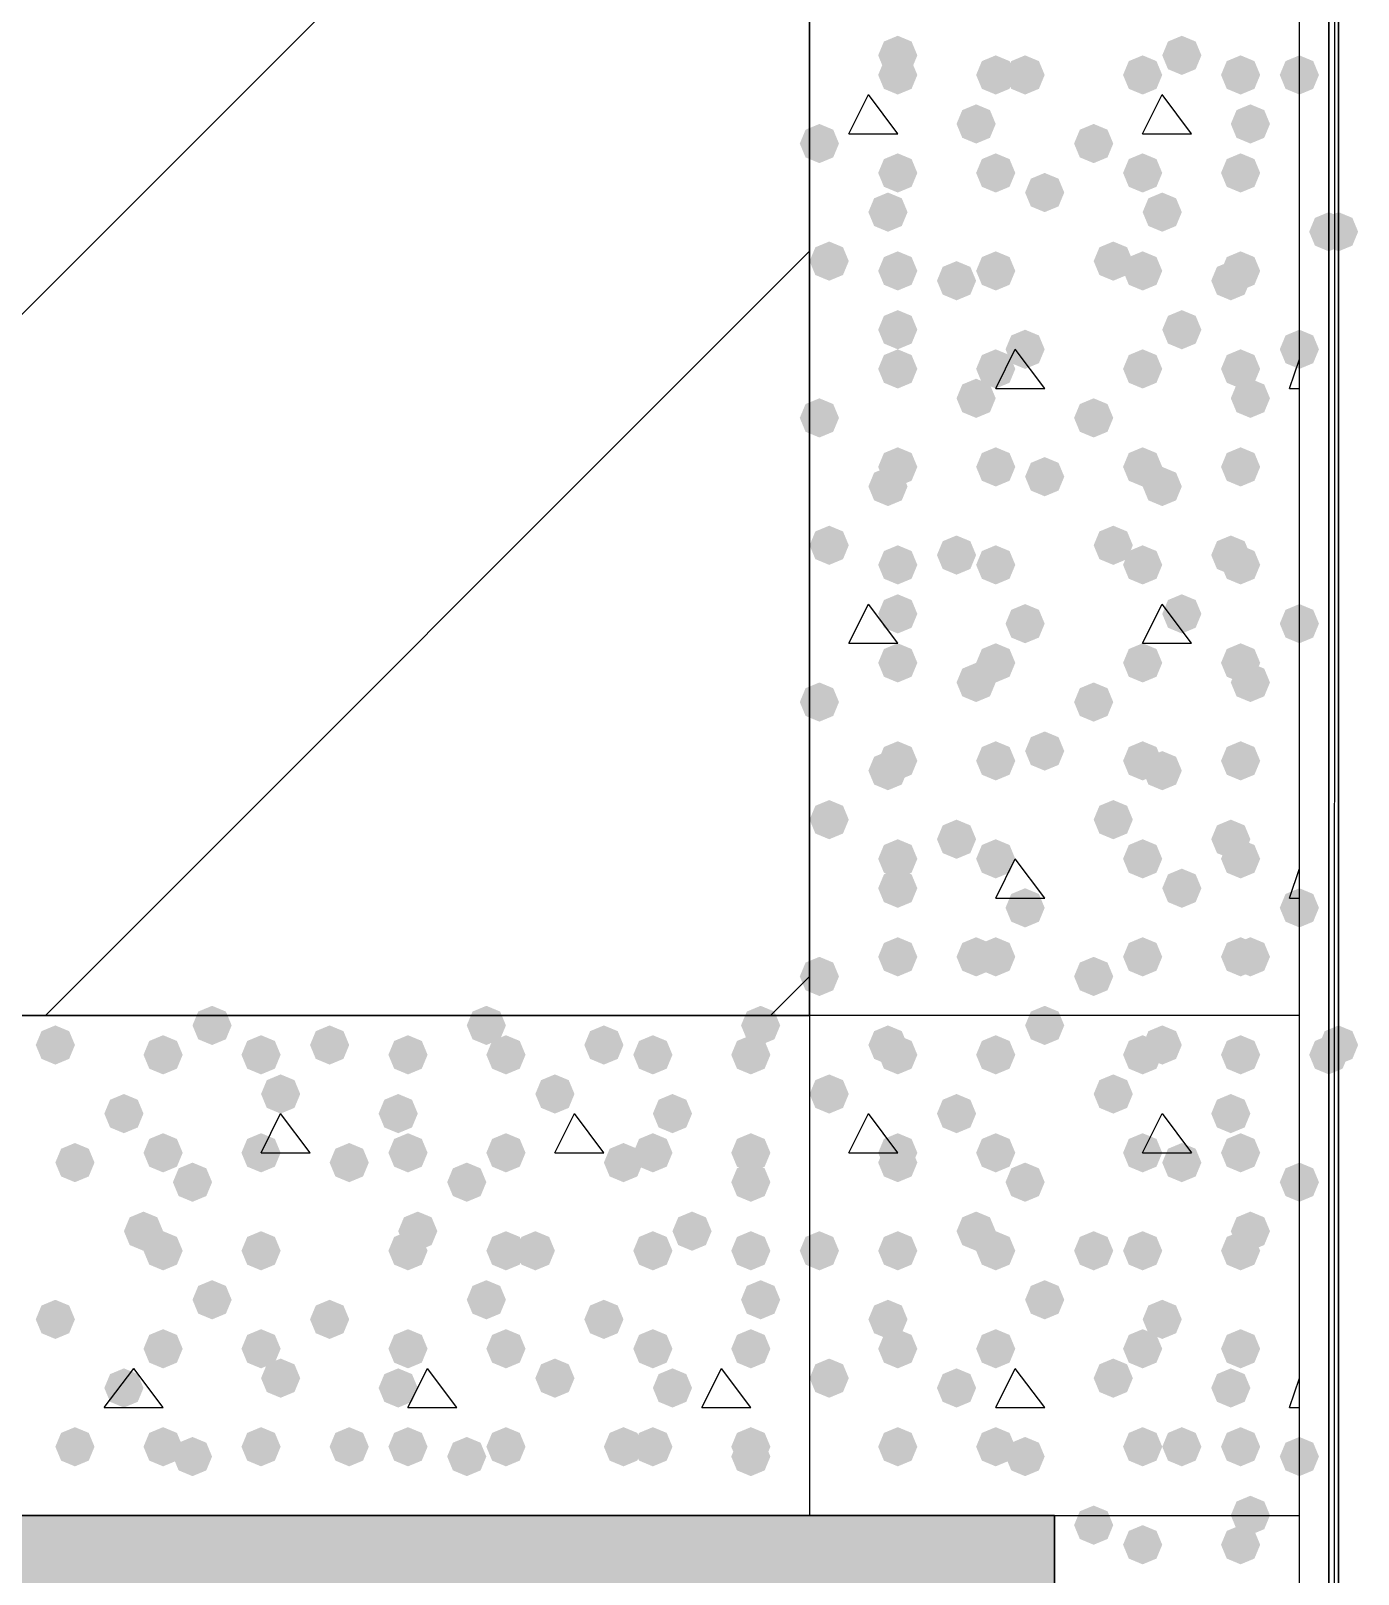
# Model space of a CAD drawing. Header units: millimetres. Extents: x 0 to 420, y 0 to 297.
# Drawn here: x 374.12 to 379.86, y 177.67 to 184.34 of the extents above; entities that cross this region are included whole.
import ezdxf

# ---------------------------------------------------------------- set-up
doc = ezdxf.new("R2010")
doc.units = ezdxf.units.MM
doc.layers.get('0').update_dxf_attribs({"linetype": 'CONTINUOUS'})

msp = doc.modelspace()

# ---------------------------------------------------------------- hatches: boundary and pattern name
at = {"true_color": 0x000007}
h = msp.add_hatch(color=0, dxfattribs=at)
h.paths.add_polyline_path([(379.73, 243.755333), (379.73, 100.160667)], flags=0)
h.paths.add_polyline_path([(379.73, 100.160667), (379.73, 243.755333)], flags=0)
at = {"true_color": 0x000008}
for points in [[(377.952, 184.234667), (377.927129, 184.174871), (377.867333, 184.15), (377.807538, 184.174871), (377.782667, 184.234667), (377.807537, 184.294462), (377.867333, 184.319333), (377.927129, 184.294463)], [(379.179667, 184.234667), (379.154796, 184.174871), (379.095, 184.15), (379.035204, 184.174871), (379.010333, 184.234667), (379.035204, 184.294462), (379.095, 184.319333), (379.154796, 184.294463)], [(377.952, 184.15), (377.927129, 184.090204), (377.867333, 184.065333), (377.807538, 184.090204), (377.782667, 184.15), (377.807537, 184.209796), (377.867333, 184.234667), (377.927129, 184.209796)], [(378.375333, 184.15), (378.350462, 184.090204), (378.290667, 184.065333), (378.230871, 184.090204), (378.206, 184.15), (378.230871, 184.209796), (378.290667, 184.234667), (378.350462, 184.209796)], [(378.502333, 184.15), (378.477462, 184.090204), (378.417667, 184.065333), (378.357871, 184.090204), (378.333, 184.15), (378.357871, 184.209796), (378.417667, 184.234667), (378.477462, 184.209796)], [(379.010333, 184.15), (378.985463, 184.090204), (378.925667, 184.065333), (378.865871, 184.090204), (378.841, 184.15), (378.865871, 184.209796), (378.925667, 184.234667), (378.985462, 184.209796)], [(379.433667, 184.15), (379.408796, 184.090204), (379.349, 184.065333), (379.289204, 184.090204), (379.264333, 184.15), (379.289204, 184.209796), (379.349, 184.234667), (379.408796, 184.209796)], [(379.687667, 184.15), (379.662796, 184.090204), (379.603, 184.065333), (379.543204, 184.090204), (379.518333, 184.15), (379.543204, 184.209796), (379.603, 184.234667), (379.662796, 184.209796)], [(378.290667, 183.938333), (378.265796, 183.878537), (378.206, 183.853667), (378.146204, 183.878537), (378.121333, 183.938333), (378.146204, 183.998129), (378.206, 184.023), (378.265796, 183.998129)], [(379.476, 183.938333), (379.451129, 183.878537), (379.391333, 183.853667), (379.331537, 183.878537), (379.306667, 183.938333), (379.331537, 183.998129), (379.391333, 184.023), (379.451129, 183.998129)], [(377.613333, 183.853667), (377.588462, 183.793871), (377.528667, 183.769), (377.468871, 183.793871), (377.444, 183.853667), (377.468871, 183.913462), (377.528667, 183.938333), (377.588462, 183.913463)], [(378.798667, 183.853667), (378.773796, 183.793871), (378.714, 183.769), (378.654204, 183.793871), (378.629333, 183.853667), (378.654204, 183.913462), (378.714, 183.938333), (378.773796, 183.913463)], [(377.952, 183.726667), (377.927129, 183.666871), (377.867333, 183.642), (377.807538, 183.666871), (377.782667, 183.726667), (377.807537, 183.786462), (377.867333, 183.811333), (377.927129, 183.786463)], [(378.375333, 183.726667), (378.350462, 183.666871), (378.290667, 183.642), (378.230871, 183.666871), (378.206, 183.726667), (378.230871, 183.786462), (378.290667, 183.811333), (378.350462, 183.786463)], [(379.010333, 183.726667), (378.985463, 183.666871), (378.925667, 183.642), (378.865871, 183.666871), (378.841, 183.726667), (378.865871, 183.786462), (378.925667, 183.811333), (378.985462, 183.786463)], [(379.433667, 183.726667), (379.408796, 183.666871), (379.349, 183.642), (379.289204, 183.666871), (379.264333, 183.726667), (379.289204, 183.786462), (379.349, 183.811333), (379.408796, 183.786463)], [(378.587, 183.642), (378.562129, 183.582204), (378.502333, 183.557333), (378.442538, 183.582204), (378.417667, 183.642), (378.442537, 183.701796), (378.502333, 183.726667), (378.562129, 183.701796)], [(377.909667, 183.557333), (377.884796, 183.497537), (377.825, 183.472667), (377.765204, 183.497537), (377.740333, 183.557333), (377.765204, 183.617129), (377.825, 183.642), (377.884796, 183.617129)], [(379.095, 183.557333), (379.070129, 183.497537), (379.010333, 183.472667), (378.950538, 183.497537), (378.925667, 183.557333), (378.950537, 183.617129), (379.010333, 183.642), (379.070129, 183.617129)], [(377.655667, 183.345667), (377.630796, 183.285871), (377.571, 183.261), (377.511204, 183.285871), (377.486333, 183.345667), (377.511204, 183.405462), (377.571, 183.430333), (377.630796, 183.405463)], [(378.883333, 183.345667), (378.858462, 183.285871), (378.798667, 183.261), (378.738871, 183.285871), (378.714, 183.345667), (378.738871, 183.405462), (378.798667, 183.430333), (378.858462, 183.405463)], [(377.952, 183.303333), (377.927129, 183.243538), (377.867333, 183.218667), (377.807538, 183.243538), (377.782667, 183.303333), (377.807537, 183.363129), (377.867333, 183.388), (377.927129, 183.363129)], [(378.375333, 183.303333), (378.350462, 183.243538), (378.290667, 183.218667), (378.230871, 183.243538), (378.206, 183.303333), (378.230871, 183.363129), (378.290667, 183.388), (378.350462, 183.363129)], [(379.010333, 183.303333), (378.985463, 183.243538), (378.925667, 183.218667), (378.865871, 183.243538), (378.841, 183.303333), (378.865871, 183.363129), (378.925667, 183.388), (378.985462, 183.363129)], [(379.433667, 183.303333), (379.408796, 183.243538), (379.349, 183.218667), (379.289204, 183.243538), (379.264333, 183.303333), (379.289204, 183.363129), (379.349, 183.388), (379.408796, 183.363129)], [(378.206, 183.261), (378.181129, 183.201204), (378.121333, 183.176333), (378.061537, 183.201204), (378.036667, 183.261), (378.061537, 183.320796), (378.121333, 183.345667), (378.181129, 183.320796)], [(379.391333, 183.261), (379.366463, 183.201204), (379.306667, 183.176333), (379.246871, 183.201204), (379.222, 183.261), (379.246871, 183.320796), (379.306667, 183.345667), (379.366462, 183.320796)], [(377.952, 183.049333), (377.927129, 182.989537), (377.867333, 182.964667), (377.807538, 182.989537), (377.782667, 183.049333), (377.807537, 183.109129), (377.867333, 183.134), (377.927129, 183.109129)], [(379.179667, 183.049333), (379.154796, 182.989537), (379.095, 182.964667), (379.035204, 182.989537), (379.010333, 183.049333), (379.035204, 183.109129), (379.095, 183.134), (379.154796, 183.109129)], [(378.502333, 182.964667), (378.477462, 182.904871), (378.417667, 182.88), (378.357871, 182.904871), (378.333, 182.964667), (378.357871, 183.024462), (378.417667, 183.049333), (378.477462, 183.024463)], [(379.687667, 182.964667), (379.662796, 182.904871), (379.603, 182.88), (379.543204, 182.904871), (379.518333, 182.964667), (379.543204, 183.024462), (379.603, 183.049333), (379.662796, 183.024463)], [(377.952, 182.88), (377.927129, 182.820204), (377.867333, 182.795333), (377.807538, 182.820204), (377.782667, 182.88), (377.807537, 182.939796), (377.867333, 182.964667), (377.927129, 182.939796)], [(378.375333, 182.88), (378.350462, 182.820204), (378.290667, 182.795333), (378.230871, 182.820204), (378.206, 182.88), (378.230871, 182.939796), (378.290667, 182.964667), (378.350462, 182.939796)], [(379.010333, 182.88), (378.985463, 182.820204), (378.925667, 182.795333), (378.865871, 182.820204), (378.841, 182.88), (378.865871, 182.939796), (378.925667, 182.964667), (378.985462, 182.939796)], [(379.433667, 182.88), (379.408796, 182.820204), (379.349, 182.795333), (379.289204, 182.820204), (379.264333, 182.88), (379.289204, 182.939796), (379.349, 182.964667), (379.408796, 182.939796)], [(378.290667, 182.753), (378.265796, 182.693204), (378.206, 182.668333), (378.146204, 182.693204), (378.121333, 182.753), (378.146204, 182.812796), (378.206, 182.837667), (378.265796, 182.812796)], [(379.476, 182.753), (379.451129, 182.693204), (379.391333, 182.668333), (379.331537, 182.693204), (379.306667, 182.753), (379.331537, 182.812796), (379.391333, 182.837667), (379.451129, 182.812796)], [(377.613333, 182.668333), (377.588462, 182.608537), (377.528667, 182.583667), (377.468871, 182.608537), (377.444, 182.668333), (377.468871, 182.728129), (377.528667, 182.753), (377.588462, 182.728129)], [(378.798667, 182.668333), (378.773796, 182.608537), (378.714, 182.583667), (378.654204, 182.608537), (378.629333, 182.668333), (378.654204, 182.728129), (378.714, 182.753), (378.773796, 182.728129)], [(377.952, 182.456667), (377.927129, 182.396871), (377.867333, 182.372), (377.807538, 182.396871), (377.782667, 182.456667), (377.807537, 182.516462), (377.867333, 182.541333), (377.927129, 182.516463)], [(378.375333, 182.456667), (378.350462, 182.396871), (378.290667, 182.372), (378.230871, 182.396871), (378.206, 182.456667), (378.230871, 182.516462), (378.290667, 182.541333), (378.350462, 182.516463)], [(378.587, 182.414333), (378.562129, 182.354537), (378.502333, 182.329667), (378.442538, 182.354537), (378.417667, 182.414333), (378.442537, 182.474129), (378.502333, 182.499), (378.562129, 182.474129)], [(379.010333, 182.456667), (378.985463, 182.396871), (378.925667, 182.372), (378.865871, 182.396871), (378.841, 182.456667), (378.865871, 182.516462), (378.925667, 182.541333), (378.985462, 182.516463)], [(379.433667, 182.456667), (379.408796, 182.396871), (379.349, 182.372), (379.289204, 182.396871), (379.264333, 182.456667), (379.289204, 182.516462), (379.349, 182.541333), (379.408796, 182.516463)], [(377.909667, 182.372), (377.884796, 182.312204), (377.825, 182.287333), (377.765204, 182.312204), (377.740333, 182.372), (377.765204, 182.431796), (377.825, 182.456667), (377.884796, 182.431796)], [(379.095, 182.372), (379.070129, 182.312204), (379.010333, 182.287333), (378.950538, 182.312204), (378.925667, 182.372), (378.950537, 182.431796), (379.010333, 182.456667), (379.070129, 182.431796)], [(377.655667, 182.118), (377.630796, 182.058204), (377.571, 182.033333), (377.511204, 182.058204), (377.486333, 182.118), (377.511204, 182.177796), (377.571, 182.202667), (377.630796, 182.177796)], [(378.206, 182.075667), (378.181129, 182.015871), (378.121333, 181.991), (378.061537, 182.015871), (378.036667, 182.075667), (378.061537, 182.135462), (378.121333, 182.160333), (378.181129, 182.135463)], [(378.883333, 182.118), (378.858462, 182.058204), (378.798667, 182.033333), (378.738871, 182.058204), (378.714, 182.118), (378.738871, 182.177796), (378.798667, 182.202667), (378.858462, 182.177796)], [(379.391333, 182.075667), (379.366463, 182.015871), (379.306667, 181.991), (379.246871, 182.015871), (379.222, 182.075667), (379.246871, 182.135462), (379.306667, 182.160333), (379.366462, 182.135463)], [(377.952, 182.033333), (377.927129, 181.973537), (377.867333, 181.948667), (377.807538, 181.973537), (377.782667, 182.033333), (377.807537, 182.093129), (377.867333, 182.118), (377.927129, 182.093129)], [(378.375333, 182.033333), (378.350462, 181.973537), (378.290667, 181.948667), (378.230871, 181.973537), (378.206, 182.033333), (378.230871, 182.093129), (378.290667, 182.118), (378.350462, 182.093129)], [(379.010333, 182.033333), (378.985463, 181.973537), (378.925667, 181.948667), (378.865871, 181.973537), (378.841, 182.033333), (378.865871, 182.093129), (378.925667, 182.118), (378.985462, 182.093129)], [(379.433667, 182.033333), (379.408796, 181.973537), (379.349, 181.948667), (379.289204, 181.973537), (379.264333, 182.033333), (379.289204, 182.093129), (379.349, 182.118), (379.408796, 182.093129)], [(377.952, 181.821667), (377.927129, 181.761871), (377.867333, 181.737), (377.807538, 181.761871), (377.782667, 181.821667), (377.807537, 181.881462), (377.867333, 181.906333), (377.927129, 181.881463)], [(379.179667, 181.821667), (379.154796, 181.761871), (379.095, 181.737), (379.035204, 181.761871), (379.010333, 181.821667), (379.035204, 181.881462), (379.095, 181.906333), (379.154796, 181.881463)], [(378.502333, 181.779333), (378.477462, 181.719538), (378.417667, 181.694667), (378.357871, 181.719538), (378.333, 181.779333), (378.357871, 181.839129), (378.417667, 181.864), (378.477462, 181.839129)], [(379.687667, 181.779333), (379.662796, 181.719538), (379.603, 181.694667), (379.543204, 181.719538), (379.518333, 181.779333), (379.543204, 181.839129), (379.603, 181.864), (379.662796, 181.839129)], [(377.952, 181.61), (377.927129, 181.550204), (377.867333, 181.525333), (377.807538, 181.550204), (377.782667, 181.61), (377.807537, 181.669796), (377.867333, 181.694667), (377.927129, 181.669796)], [(378.375333, 181.61), (378.350462, 181.550204), (378.290667, 181.525333), (378.230871, 181.550204), (378.206, 181.61), (378.230871, 181.669796), (378.290667, 181.694667), (378.350462, 181.669796)], [(379.010333, 181.61), (378.985463, 181.550204), (378.925667, 181.525333), (378.865871, 181.550204), (378.841, 181.61), (378.865871, 181.669796), (378.925667, 181.694667), (378.985462, 181.669796)], [(379.433667, 181.61), (379.408796, 181.550204), (379.349, 181.525333), (379.289204, 181.550204), (379.264333, 181.61), (379.289204, 181.669796), (379.349, 181.694667), (379.408796, 181.669796)], [(378.290667, 181.525333), (378.265796, 181.465537), (378.206, 181.440667), (378.146204, 181.465537), (378.121333, 181.525333), (378.146204, 181.585129), (378.206, 181.61), (378.265796, 181.585129)], [(379.476, 181.525333), (379.451129, 181.465537), (379.391333, 181.440667), (379.331537, 181.465537), (379.306667, 181.525333), (379.331537, 181.585129), (379.391333, 181.61), (379.451129, 181.585129)], [(377.613333, 181.440667), (377.588462, 181.380871), (377.528667, 181.356), (377.468871, 181.380871), (377.444, 181.440667), (377.468871, 181.500462), (377.528667, 181.525333), (377.588462, 181.500463)], [(378.798667, 181.440667), (378.773796, 181.380871), (378.714, 181.356), (378.654204, 181.380871), (378.629333, 181.440667), (378.654204, 181.500462), (378.714, 181.525333), (378.773796, 181.500463)], [(378.587, 181.229), (378.562129, 181.169204), (378.502333, 181.144333), (378.442538, 181.169204), (378.417667, 181.229), (378.442537, 181.288796), (378.502333, 181.313667), (378.562129, 181.288796)], [(377.909667, 181.144333), (377.884796, 181.084537), (377.825, 181.059667), (377.765204, 181.084537), (377.740333, 181.144333), (377.765204, 181.204129), (377.825, 181.229), (377.884796, 181.204129)], [(377.952, 181.186667), (377.927129, 181.126871), (377.867333, 181.102), (377.807538, 181.126871), (377.782667, 181.186667), (377.807537, 181.246462), (377.867333, 181.271333), (377.927129, 181.246463)], [(378.375333, 181.186667), (378.350462, 181.126871), (378.290667, 181.102), (378.230871, 181.126871), (378.206, 181.186667), (378.230871, 181.246462), (378.290667, 181.271333), (378.350462, 181.246463)], [(379.010333, 181.186667), (378.985463, 181.126871), (378.925667, 181.102), (378.865871, 181.126871), (378.841, 181.186667), (378.865871, 181.246462), (378.925667, 181.271333), (378.985462, 181.246463)], [(379.095, 181.144333), (379.070129, 181.084537), (379.010333, 181.059667), (378.950538, 181.084537), (378.925667, 181.144333), (378.950537, 181.204129), (379.010333, 181.229), (379.070129, 181.204129)], [(379.433667, 181.186667), (379.408796, 181.126871), (379.349, 181.102), (379.289204, 181.126871), (379.264333, 181.186667), (379.289204, 181.246462), (379.349, 181.271333), (379.408796, 181.246463)], [(377.655667, 180.932667), (377.630796, 180.872871), (377.571, 180.848), (377.511204, 180.872871), (377.486333, 180.932667), (377.511204, 180.992462), (377.571, 181.017333), (377.630796, 180.992463)], [(378.883333, 180.932667), (378.858462, 180.872871), (378.798667, 180.848), (378.738871, 180.872871), (378.714, 180.932667), (378.738871, 180.992462), (378.798667, 181.017333), (378.858462, 180.992463)], [(378.206, 180.848), (378.181129, 180.788204), (378.121333, 180.763333), (378.061537, 180.788204), (378.036667, 180.848), (378.061537, 180.907796), (378.121333, 180.932667), (378.181129, 180.907796)], [(379.391333, 180.848), (379.366463, 180.788204), (379.306667, 180.763333), (379.246871, 180.788204), (379.222, 180.848), (379.246871, 180.907796), (379.306667, 180.932667), (379.366462, 180.907796)], [(377.952, 180.763333), (377.927129, 180.703537), (377.867333, 180.678667), (377.807538, 180.703537), (377.782667, 180.763333), (377.807537, 180.823129), (377.867333, 180.848), (377.927129, 180.823129)], [(378.375333, 180.763333), (378.350462, 180.703537), (378.290667, 180.678667), (378.230871, 180.703537), (378.206, 180.763333), (378.230871, 180.823129), (378.290667, 180.848), (378.350462, 180.823129)], [(379.010333, 180.763333), (378.985463, 180.703537), (378.925667, 180.678667), (378.865871, 180.703537), (378.841, 180.763333), (378.865871, 180.823129), (378.925667, 180.848), (378.985462, 180.823129)], [(379.433667, 180.763333), (379.408796, 180.703537), (379.349, 180.678667), (379.289204, 180.703537), (379.264333, 180.763333), (379.289204, 180.823129), (379.349, 180.848), (379.408796, 180.823129)], [(377.952, 180.636333), (377.927129, 180.576537), (377.867333, 180.551667), (377.807538, 180.576537), (377.782667, 180.636333), (377.807537, 180.696129), (377.867333, 180.721), (377.927129, 180.696129)], [(379.179667, 180.636333), (379.154796, 180.576537), (379.095, 180.551667), (379.035204, 180.576537), (379.010333, 180.636333), (379.035204, 180.696129), (379.095, 180.721), (379.154796, 180.696129)], [(378.502333, 180.551667), (378.477462, 180.491871), (378.417667, 180.467), (378.357871, 180.491871), (378.333, 180.551667), (378.357871, 180.611462), (378.417667, 180.636333), (378.477462, 180.611463)], [(379.687667, 180.551667), (379.662796, 180.491871), (379.603, 180.467), (379.543204, 180.491871), (379.518333, 180.551667), (379.543204, 180.611462), (379.603, 180.636333), (379.662796, 180.611463)], [(377.952, 180.34), (377.927129, 180.280204), (377.867333, 180.255333), (377.807538, 180.280204), (377.782667, 180.34), (377.807537, 180.399796), (377.867333, 180.424667), (377.927129, 180.399796)], [(378.290667, 180.34), (378.265796, 180.280204), (378.206, 180.255333), (378.146204, 180.280204), (378.121333, 180.34), (378.146204, 180.399796), (378.206, 180.424667), (378.265796, 180.399796)], [(378.375333, 180.34), (378.350462, 180.280204), (378.290667, 180.255333), (378.230871, 180.280204), (378.206, 180.34), (378.230871, 180.399796), (378.290667, 180.424667), (378.350462, 180.399796)], [(379.010333, 180.34), (378.985463, 180.280204), (378.925667, 180.255333), (378.865871, 180.280204), (378.841, 180.34), (378.865871, 180.399796), (378.925667, 180.424667), (378.985462, 180.399796)], [(379.433667, 180.34), (379.408796, 180.280204), (379.349, 180.255333), (379.289204, 180.280204), (379.264333, 180.34), (379.289204, 180.399796), (379.349, 180.424667), (379.408796, 180.399796)], [(379.476, 180.34), (379.451129, 180.280204), (379.391333, 180.255333), (379.331537, 180.280204), (379.306667, 180.34), (379.331537, 180.399796), (379.391333, 180.424667), (379.451129, 180.399796)], [(377.613333, 180.255333), (377.588462, 180.195537), (377.528667, 180.170667), (377.468871, 180.195537), (377.444, 180.255333), (377.468871, 180.315129), (377.528667, 180.34), (377.588462, 180.315129)], [(378.798667, 180.255333), (378.773796, 180.195537), (378.714, 180.170667), (378.654204, 180.195537), (378.629333, 180.255333), (378.654204, 180.315129), (378.714, 180.34), (378.773796, 180.315129)], [(374.988667, 180.043667), (374.963796, 179.983871), (374.904, 179.959), (374.844204, 179.983871), (374.819333, 180.043667), (374.844204, 180.103462), (374.904, 180.128333), (374.963796, 180.103463)], [(376.174, 180.043667), (376.149129, 179.983871), (376.089333, 179.959), (376.029537, 179.983871), (376.004667, 180.043667), (376.029537, 180.103462), (376.089333, 180.128333), (376.149129, 180.103463)], [(377.359333, 180.043667), (377.334462, 179.983871), (377.274667, 179.959), (377.214871, 179.983871), (377.19, 180.043667), (377.214871, 180.103462), (377.274667, 180.128333), (377.334462, 180.103463)], [(374.311333, 179.959), (374.286462, 179.899204), (374.226667, 179.874333), (374.166871, 179.899204), (374.142, 179.959), (374.166871, 180.018796), (374.226667, 180.043667), (374.286462, 180.018796)], [(375.496667, 179.959), (375.471796, 179.899204), (375.412, 179.874333), (375.352204, 179.899204), (375.327333, 179.959), (375.352204, 180.018796), (375.412, 180.043667), (375.471796, 180.018796)], [(376.682, 179.959), (376.657129, 179.899204), (376.597333, 179.874333), (376.537537, 179.899204), (376.512667, 179.959), (376.537537, 180.018796), (376.597333, 180.043667), (376.657129, 180.018796)], [(374.777, 179.916667), (374.752129, 179.856871), (374.692333, 179.832), (374.632538, 179.856871), (374.607667, 179.916667), (374.632537, 179.976462), (374.692333, 180.001333), (374.752129, 179.976463)], [(375.200333, 179.916667), (375.175462, 179.856871), (375.115667, 179.832), (375.055871, 179.856871), (375.031, 179.916667), (375.055871, 179.976462), (375.115667, 180.001333), (375.175462, 179.976463)], [(375.835333, 179.916667), (375.810462, 179.856871), (375.750667, 179.832), (375.690871, 179.856871), (375.666, 179.916667), (375.690871, 179.976462), (375.750667, 180.001333), (375.810462, 179.976463)], [(376.258667, 179.916667), (376.233796, 179.856871), (376.174, 179.832), (376.114204, 179.856871), (376.089333, 179.916667), (376.114204, 179.976462), (376.174, 180.001333), (376.233796, 179.976463)], [(376.893667, 179.916667), (376.868796, 179.856871), (376.809, 179.832), (376.749204, 179.856871), (376.724333, 179.916667), (376.749204, 179.976462), (376.809, 180.001333), (376.868796, 179.976463)], [(377.317, 179.916667), (377.292129, 179.856871), (377.232333, 179.832), (377.172537, 179.856871), (377.147667, 179.916667), (377.172537, 179.976462), (377.232333, 180.001333), (377.292129, 179.976463)], [(375.285, 179.747333), (375.260129, 179.687537), (375.200333, 179.662667), (375.140538, 179.687537), (375.115667, 179.747333), (375.140537, 179.807129), (375.200333, 179.832), (375.260129, 179.807129)], [(376.470333, 179.747333), (376.445462, 179.687537), (376.385667, 179.662667), (376.325871, 179.687537), (376.301, 179.747333), (376.325871, 179.807129), (376.385667, 179.832), (376.445462, 179.807129)], [(374.607667, 179.662667), (374.582796, 179.602871), (374.523, 179.578), (374.463204, 179.602871), (374.438333, 179.662667), (374.463204, 179.722462), (374.523, 179.747333), (374.582796, 179.722463)], [(375.793, 179.662667), (375.768129, 179.602871), (375.708333, 179.578), (375.648537, 179.602871), (375.623667, 179.662667), (375.648537, 179.722462), (375.708333, 179.747333), (375.768129, 179.722463)], [(376.978333, 179.662667), (376.953463, 179.602871), (376.893667, 179.578), (376.833871, 179.602871), (376.809, 179.662667), (376.833871, 179.722462), (376.893667, 179.747333), (376.953462, 179.722463)], [(374.777, 179.493333), (374.752129, 179.433538), (374.692333, 179.408667), (374.632538, 179.433538), (374.607667, 179.493333), (374.632537, 179.553129), (374.692333, 179.578), (374.752129, 179.553129)], [(375.200333, 179.493333), (375.175462, 179.433538), (375.115667, 179.408667), (375.055871, 179.433538), (375.031, 179.493333), (375.055871, 179.553129), (375.115667, 179.578), (375.175462, 179.553129)], [(375.835333, 179.493333), (375.810462, 179.433538), (375.750667, 179.408667), (375.690871, 179.433538), (375.666, 179.493333), (375.690871, 179.553129), (375.750667, 179.578), (375.810462, 179.553129)], [(376.258667, 179.493333), (376.233796, 179.433538), (376.174, 179.408667), (376.114204, 179.433538), (376.089333, 179.493333), (376.114204, 179.553129), (376.174, 179.578), (376.233796, 179.553129)], [(376.893667, 179.493333), (376.868796, 179.433538), (376.809, 179.408667), (376.749204, 179.433538), (376.724333, 179.493333), (376.749204, 179.553129), (376.809, 179.578), (376.868796, 179.553129)], [(377.317, 179.493333), (377.292129, 179.433538), (377.232333, 179.408667), (377.172537, 179.433538), (377.147667, 179.493333), (377.172537, 179.553129), (377.232333, 179.578), (377.292129, 179.553129)], [(374.396, 179.451), (374.371129, 179.391204), (374.311333, 179.366333), (374.251537, 179.391204), (374.226667, 179.451), (374.251537, 179.510796), (374.311333, 179.535667), (374.371129, 179.510796)], [(375.581333, 179.451), (375.556462, 179.391204), (375.496667, 179.366333), (375.436871, 179.391204), (375.412, 179.451), (375.436871, 179.510796), (375.496667, 179.535667), (375.556462, 179.510796)], [(376.766667, 179.451), (376.741796, 179.391204), (376.682, 179.366333), (376.622204, 179.391204), (376.597333, 179.451), (376.622204, 179.510796), (376.682, 179.535667), (376.741796, 179.510796)], [(374.904, 179.366333), (374.879129, 179.306537), (374.819333, 179.281667), (374.759537, 179.306537), (374.734667, 179.366333), (374.759537, 179.426129), (374.819333, 179.451), (374.879129, 179.426129)], [(376.089333, 179.366333), (376.064462, 179.306537), (376.004667, 179.281667), (375.944871, 179.306537), (375.92, 179.366333), (375.944871, 179.426129), (376.004667, 179.451), (376.064462, 179.426129)], [(377.317, 179.366333), (377.292129, 179.306537), (377.232333, 179.281667), (377.172537, 179.306537), (377.147667, 179.366333), (377.172537, 179.426129), (377.232333, 179.451), (377.292129, 179.426129)], [(374.692333, 179.154667), (374.667462, 179.094871), (374.607667, 179.07), (374.547871, 179.094871), (374.523, 179.154667), (374.547871, 179.214462), (374.607667, 179.239333), (374.667462, 179.214463)], [(375.877667, 179.154667), (375.852796, 179.094871), (375.793, 179.07), (375.733204, 179.094871), (375.708333, 179.154667), (375.733204, 179.214462), (375.793, 179.239333), (375.852796, 179.214463)], [(377.063, 179.154667), (377.038129, 179.094871), (376.978333, 179.07), (376.918537, 179.094871), (376.893667, 179.154667), (376.918537, 179.214462), (376.978333, 179.239333), (377.038129, 179.214463)], [(374.777, 179.07), (374.752129, 179.010204), (374.692333, 178.985333), (374.632538, 179.010204), (374.607667, 179.07), (374.632537, 179.129796), (374.692333, 179.154667), (374.752129, 179.129796)], [(375.200333, 179.07), (375.175462, 179.010204), (375.115667, 178.985333), (375.055871, 179.010204), (375.031, 179.07), (375.055871, 179.129796), (375.115667, 179.154667), (375.175462, 179.129796)], [(375.200333, 179.07), (375.175462, 179.010204), (375.115667, 178.985333), (375.055871, 179.010204), (375.031, 179.07), (375.055871, 179.129796), (375.115667, 179.154667), (375.175462, 179.129796)], [(375.835333, 179.07), (375.810462, 179.010204), (375.750667, 178.985333), (375.690871, 179.010204), (375.666, 179.07), (375.690871, 179.129796), (375.750667, 179.154667), (375.810462, 179.129796)], [(376.258667, 179.07), (376.233796, 179.010204), (376.174, 178.985333), (376.114204, 179.010204), (376.089333, 179.07), (376.114204, 179.129796), (376.174, 179.154667), (376.233796, 179.129796)], [(376.385667, 179.07), (376.360796, 179.010204), (376.301, 178.985333), (376.241204, 179.010204), (376.216333, 179.07), (376.241204, 179.129796), (376.301, 179.154667), (376.360796, 179.129796)], [(376.893667, 179.07), (376.868796, 179.010204), (376.809, 178.985333), (376.749204, 179.010204), (376.724333, 179.07), (376.749204, 179.129796), (376.809, 179.154667), (376.868796, 179.129796)], [(377.317, 179.07), (377.292129, 179.010204), (377.232333, 178.985333), (377.172537, 179.010204), (377.147667, 179.07), (377.172537, 179.129796), (377.232333, 179.154667), (377.292129, 179.129796)], [(374.988667, 178.858333), (374.963796, 178.798537), (374.904, 178.773667), (374.844204, 178.798537), (374.819333, 178.858333), (374.844204, 178.918129), (374.904, 178.943), (374.963796, 178.918129)], [(376.174, 178.858333), (376.149129, 178.798537), (376.089333, 178.773667), (376.029537, 178.798537), (376.004667, 178.858333), (376.029537, 178.918129), (376.089333, 178.943), (376.149129, 178.918129)], [(377.359333, 178.858333), (377.334462, 178.798537), (377.274667, 178.773667), (377.214871, 178.798537), (377.19, 178.858333), (377.214871, 178.918129), (377.274667, 178.943), (377.334462, 178.918129)], [(374.311333, 178.773667), (374.286462, 178.713871), (374.226667, 178.689), (374.166871, 178.713871), (374.142, 178.773667), (374.166871, 178.833462), (374.226667, 178.858333), (374.286462, 178.833463)], [(375.496667, 178.773667), (375.471796, 178.713871), (375.412, 178.689), (375.352204, 178.713871), (375.327333, 178.773667), (375.352204, 178.833462), (375.412, 178.858333), (375.471796, 178.833463)], [(376.682, 178.773667), (376.657129, 178.713871), (376.597333, 178.689), (376.537537, 178.713871), (376.512667, 178.773667), (376.537537, 178.833462), (376.597333, 178.858333), (376.657129, 178.833463)], [(374.777, 178.646667), (374.752129, 178.586871), (374.692333, 178.562), (374.632538, 178.586871), (374.607667, 178.646667), (374.632537, 178.706462), (374.692333, 178.731333), (374.752129, 178.706463)], [(375.200333, 178.646667), (375.175462, 178.586871), (375.115667, 178.562), (375.055871, 178.586871), (375.031, 178.646667), (375.055871, 178.706462), (375.115667, 178.731333), (375.175462, 178.706463)], [(375.835333, 178.646667), (375.810462, 178.586871), (375.750667, 178.562), (375.690871, 178.586871), (375.666, 178.646667), (375.690871, 178.706462), (375.750667, 178.731333), (375.810462, 178.706463)], [(376.258667, 178.646667), (376.233796, 178.586871), (376.174, 178.562), (376.114204, 178.586871), (376.089333, 178.646667), (376.114204, 178.706462), (376.174, 178.731333), (376.233796, 178.706463)], [(376.893667, 178.646667), (376.868796, 178.586871), (376.809, 178.562), (376.749204, 178.586871), (376.724333, 178.646667), (376.749204, 178.706462), (376.809, 178.731333), (376.868796, 178.706463)], [(377.317, 178.646667), (377.292129, 178.586871), (377.232333, 178.562), (377.172537, 178.586871), (377.147667, 178.646667), (377.172537, 178.706462), (377.232333, 178.731333), (377.292129, 178.706463)], [(374.607667, 178.477333), (374.582796, 178.417537), (374.523, 178.392667), (374.463204, 178.417537), (374.438333, 178.477333), (374.463204, 178.537129), (374.523, 178.562), (374.582796, 178.537129)], [(375.285, 178.519667), (375.260129, 178.459871), (375.200333, 178.435), (375.140538, 178.459871), (375.115667, 178.519667), (375.140537, 178.579462), (375.200333, 178.604333), (375.260129, 178.579463)], [(375.793, 178.477333), (375.768129, 178.417537), (375.708333, 178.392667), (375.648537, 178.417537), (375.623667, 178.477333), (375.648537, 178.537129), (375.708333, 178.562), (375.768129, 178.537129)], [(376.470333, 178.519667), (376.445462, 178.459871), (376.385667, 178.435), (376.325871, 178.459871), (376.301, 178.519667), (376.325871, 178.579462), (376.385667, 178.604333), (376.445462, 178.579463)], [(376.978333, 178.477333), (376.953463, 178.417537), (376.893667, 178.392667), (376.833871, 178.417537), (376.809, 178.477333), (376.833871, 178.537129), (376.893667, 178.562), (376.953462, 178.537129)], [(374.396, 178.223333), (374.371129, 178.163537), (374.311333, 178.138667), (374.251537, 178.163537), (374.226667, 178.223333), (374.251537, 178.283129), (374.311333, 178.308), (374.371129, 178.283129)], [(374.777, 178.223333), (374.752129, 178.163537), (374.692333, 178.138667), (374.632538, 178.163537), (374.607667, 178.223333), (374.632537, 178.283129), (374.692333, 178.308), (374.752129, 178.283129)], [(375.200333, 178.223333), (375.175462, 178.163537), (375.115667, 178.138667), (375.055871, 178.163537), (375.031, 178.223333), (375.055871, 178.283129), (375.115667, 178.308), (375.175462, 178.283129)], [(375.581333, 178.223333), (375.556462, 178.163537), (375.496667, 178.138667), (375.436871, 178.163537), (375.412, 178.223333), (375.436871, 178.283129), (375.496667, 178.308), (375.556462, 178.283129)], [(375.835333, 178.223333), (375.810462, 178.163537), (375.750667, 178.138667), (375.690871, 178.163537), (375.666, 178.223333), (375.690871, 178.283129), (375.750667, 178.308), (375.810462, 178.283129)], [(376.258667, 178.223333), (376.233796, 178.163537), (376.174, 178.138667), (376.114204, 178.163537), (376.089333, 178.223333), (376.114204, 178.283129), (376.174, 178.308), (376.233796, 178.283129)], [(376.766667, 178.223333), (376.741796, 178.163537), (376.682, 178.138667), (376.622204, 178.163537), (376.597333, 178.223333), (376.622204, 178.283129), (376.682, 178.308), (376.741796, 178.283129)], [(376.893667, 178.223333), (376.868796, 178.163537), (376.809, 178.138667), (376.749204, 178.163537), (376.724333, 178.223333), (376.749204, 178.283129), (376.809, 178.308), (376.868796, 178.283129)], [(377.317, 178.223333), (377.292129, 178.163537), (377.232333, 178.138667), (377.172537, 178.163537), (377.147667, 178.223333), (377.172537, 178.283129), (377.232333, 178.308), (377.292129, 178.283129)], [(374.904, 178.181), (374.879129, 178.121204), (374.819333, 178.096333), (374.759537, 178.121204), (374.734667, 178.181), (374.759537, 178.240796), (374.819333, 178.265667), (374.879129, 178.240796)], [(376.089333, 178.181), (376.064462, 178.121204), (376.004667, 178.096333), (375.944871, 178.121204), (375.92, 178.181), (375.944871, 178.240796), (376.004667, 178.265667), (376.064462, 178.240796)], [(377.317, 178.181), (377.292129, 178.121204), (377.232333, 178.096333), (377.172537, 178.121204), (377.147667, 178.181), (377.172537, 178.240796), (377.232333, 178.265667), (377.292129, 178.240796)], [(378.798667, 177.884667), (378.773796, 177.824871), (378.714, 177.8), (378.654204, 177.824871), (378.629333, 177.884667), (378.654204, 177.944462), (378.714, 177.969333), (378.773796, 177.944463)], [(379.476, 177.927), (379.451129, 177.867204), (379.391333, 177.842333), (379.331537, 177.867204), (379.306667, 177.927), (379.331537, 177.986796), (379.391333, 178.011667), (379.451129, 177.986796)], [(379.010333, 177.8), (378.985463, 177.740204), (378.925667, 177.715333), (378.865871, 177.740204), (378.841, 177.8), (378.865871, 177.859796), (378.925667, 177.884667), (378.985462, 177.859796)], [(379.433667, 177.8), (379.408796, 177.740204), (379.349, 177.715333), (379.289204, 177.740204), (379.264333, 177.8), (379.289204, 177.859796), (379.349, 177.884667), (379.408796, 177.859796)]]:
    msp.add_hatch(color=0, dxfattribs=at).paths.add_polyline_path(points, flags=0)
at = {"true_color": 0x0000fe}
for points in [[(379.814667, 183.472667), (379.789796, 183.412871), (379.73, 183.388), (379.670204, 183.412871), (379.645333, 183.472667), (379.670204, 183.532462), (379.73, 183.557333), (379.789796, 183.532463)], [(379.814667, 183.472667), (379.789796, 183.412871), (379.73, 183.388), (379.670204, 183.412871), (379.645333, 183.472667), (379.670204, 183.532462), (379.73, 183.557333), (379.789796, 183.532463)], [(379.814667, 183.472667), (379.789796, 183.412871), (379.73, 183.388), (379.670204, 183.412871), (379.645333, 183.472667), (379.670204, 183.532462), (379.73, 183.557333), (379.789796, 183.532463)], [(379.857, 183.472667), (379.832129, 183.412871), (379.772333, 183.388), (379.712538, 183.412871), (379.687667, 183.472667), (379.712537, 183.532462), (379.772333, 183.557333), (379.832129, 183.532463)], [(379.857, 179.959), (379.832129, 179.899204), (379.772333, 179.874333), (379.712538, 179.899204), (379.687667, 179.959), (379.712537, 180.018796), (379.772333, 180.043667), (379.832129, 180.018796)], [(379.814667, 179.916667), (379.789796, 179.856871), (379.73, 179.832), (379.670204, 179.856871), (379.645333, 179.916667), (379.670204, 179.976462), (379.73, 180.001333), (379.789796, 179.976463)], [(379.814667, 179.916667), (379.789796, 179.856871), (379.73, 179.832), (379.670204, 179.856871), (379.645333, 179.916667), (379.670204, 179.976462), (379.73, 180.001333), (379.789796, 179.976463)], [(379.814667, 179.916667), (379.789796, 179.856871), (379.73, 179.832), (379.670204, 179.856871), (379.645333, 179.916667), (379.670204, 179.976462), (379.73, 180.001333), (379.789796, 179.976463)]]:
    msp.add_hatch(color=0, dxfattribs=at).paths.add_polyline_path(points, flags=0)
at = {"true_color": 0x000007}
for points in [[(378.587, 180.043667), (378.562129, 179.983871), (378.502333, 179.959), (378.442538, 179.983871), (378.417667, 180.043667), (378.442537, 180.103462), (378.502333, 180.128333), (378.562129, 180.103463)], [(377.909667, 179.959), (377.884796, 179.899204), (377.825, 179.874333), (377.765204, 179.899204), (377.740333, 179.959), (377.765204, 180.018796), (377.825, 180.043667), (377.884796, 180.018796)], [(379.095, 179.959), (379.070129, 179.899204), (379.010333, 179.874333), (378.950538, 179.899204), (378.925667, 179.959), (378.950537, 180.018796), (379.010333, 180.043667), (379.070129, 180.018796)], [(377.952, 179.916667), (377.927129, 179.856871), (377.867333, 179.832), (377.807538, 179.856871), (377.782667, 179.916667), (377.807537, 179.976462), (377.867333, 180.001333), (377.927129, 179.976463)], [(378.375333, 179.916667), (378.350462, 179.856871), (378.290667, 179.832), (378.230871, 179.856871), (378.206, 179.916667), (378.230871, 179.976462), (378.290667, 180.001333), (378.350462, 179.976463)], [(379.010333, 179.916667), (378.985463, 179.856871), (378.925667, 179.832), (378.865871, 179.856871), (378.841, 179.916667), (378.865871, 179.976462), (378.925667, 180.001333), (378.985462, 179.976463)], [(379.433667, 179.916667), (379.408796, 179.856871), (379.349, 179.832), (379.289204, 179.856871), (379.264333, 179.916667), (379.289204, 179.976462), (379.349, 180.001333), (379.408796, 179.976463)], [(377.655667, 179.747333), (377.630796, 179.687537), (377.571, 179.662667), (377.511204, 179.687537), (377.486333, 179.747333), (377.511204, 179.807129), (377.571, 179.832), (377.630796, 179.807129)], [(378.883333, 179.747333), (378.858462, 179.687537), (378.798667, 179.662667), (378.738871, 179.687537), (378.714, 179.747333), (378.738871, 179.807129), (378.798667, 179.832), (378.858462, 179.807129)], [(378.206, 179.662667), (378.181129, 179.602871), (378.121333, 179.578), (378.061537, 179.602871), (378.036667, 179.662667), (378.061537, 179.722462), (378.121333, 179.747333), (378.181129, 179.722463)], [(379.391333, 179.662667), (379.366463, 179.602871), (379.306667, 179.578), (379.246871, 179.602871), (379.222, 179.662667), (379.246871, 179.722462), (379.306667, 179.747333), (379.366462, 179.722463)], [(377.952, 179.493333), (377.927129, 179.433538), (377.867333, 179.408667), (377.807538, 179.433538), (377.782667, 179.493333), (377.807537, 179.553129), (377.867333, 179.578), (377.927129, 179.553129)], [(378.375333, 179.493333), (378.350462, 179.433538), (378.290667, 179.408667), (378.230871, 179.433538), (378.206, 179.493333), (378.230871, 179.553129), (378.290667, 179.578), (378.350462, 179.553129)], [(379.010333, 179.493333), (378.985463, 179.433538), (378.925667, 179.408667), (378.865871, 179.433538), (378.841, 179.493333), (378.865871, 179.553129), (378.925667, 179.578), (378.985462, 179.553129)], [(379.433667, 179.493333), (379.408796, 179.433538), (379.349, 179.408667), (379.289204, 179.433538), (379.264333, 179.493333), (379.289204, 179.553129), (379.349, 179.578), (379.408796, 179.553129)], [(377.952, 179.451), (377.927129, 179.391204), (377.867333, 179.366333), (377.807538, 179.391204), (377.782667, 179.451), (377.807537, 179.510796), (377.867333, 179.535667), (377.927129, 179.510796)], [(379.179667, 179.451), (379.154796, 179.391204), (379.095, 179.366333), (379.035204, 179.391204), (379.010333, 179.451), (379.035204, 179.510796), (379.095, 179.535667), (379.154796, 179.510796)], [(378.502333, 179.366333), (378.477462, 179.306537), (378.417667, 179.281667), (378.357871, 179.306537), (378.333, 179.366333), (378.357871, 179.426129), (378.417667, 179.451), (378.477462, 179.426129)], [(379.687667, 179.366333), (379.662796, 179.306537), (379.603, 179.281667), (379.543204, 179.306537), (379.518333, 179.366333), (379.543204, 179.426129), (379.603, 179.451), (379.662796, 179.426129)], [(378.290667, 179.154667), (378.265796, 179.094871), (378.206, 179.07), (378.146204, 179.094871), (378.121333, 179.154667), (378.146204, 179.214462), (378.206, 179.239333), (378.265796, 179.214463)], [(379.476, 179.154667), (379.451129, 179.094871), (379.391333, 179.07), (379.331537, 179.094871), (379.306667, 179.154667), (379.331537, 179.214462), (379.391333, 179.239333), (379.451129, 179.214463)], [(377.613333, 179.07), (377.588462, 179.010204), (377.528667, 178.985333), (377.468871, 179.010204), (377.444, 179.07), (377.468871, 179.129796), (377.528667, 179.154667), (377.588462, 179.129796)], [(377.952, 179.07), (377.927129, 179.010204), (377.867333, 178.985333), (377.807538, 179.010204), (377.782667, 179.07), (377.807537, 179.129796), (377.867333, 179.154667), (377.927129, 179.129796)], [(378.375333, 179.07), (378.350462, 179.010204), (378.290667, 178.985333), (378.230871, 179.010204), (378.206, 179.07), (378.230871, 179.129796), (378.290667, 179.154667), (378.350462, 179.129796)], [(378.798667, 179.07), (378.773796, 179.010204), (378.714, 178.985333), (378.654204, 179.010204), (378.629333, 179.07), (378.654204, 179.129796), (378.714, 179.154667), (378.773796, 179.129796)], [(379.010333, 179.07), (378.985463, 179.010204), (378.925667, 178.985333), (378.865871, 179.010204), (378.841, 179.07), (378.865871, 179.129796), (378.925667, 179.154667), (378.985462, 179.129796)], [(379.433667, 179.07), (379.408796, 179.010204), (379.349, 178.985333), (379.289204, 179.010204), (379.264333, 179.07), (379.289204, 179.129796), (379.349, 179.154667), (379.408796, 179.129796)], [(378.587, 178.858333), (378.562129, 178.798537), (378.502333, 178.773667), (378.442538, 178.798537), (378.417667, 178.858333), (378.442537, 178.918129), (378.502333, 178.943), (378.562129, 178.918129)], [(377.909667, 178.773667), (377.884796, 178.713871), (377.825, 178.689), (377.765204, 178.713871), (377.740333, 178.773667), (377.765204, 178.833462), (377.825, 178.858333), (377.884796, 178.833463)], [(379.095, 178.773667), (379.070129, 178.713871), (379.010333, 178.689), (378.950538, 178.713871), (378.925667, 178.773667), (378.950537, 178.833462), (379.010333, 178.858333), (379.070129, 178.833463)], [(377.952, 178.646667), (377.927129, 178.586871), (377.867333, 178.562), (377.807538, 178.586871), (377.782667, 178.646667), (377.807537, 178.706462), (377.867333, 178.731333), (377.927129, 178.706463)], [(378.375333, 178.646667), (378.350462, 178.586871), (378.290667, 178.562), (378.230871, 178.586871), (378.206, 178.646667), (378.230871, 178.706462), (378.290667, 178.731333), (378.350462, 178.706463)], [(379.010333, 178.646667), (378.985463, 178.586871), (378.925667, 178.562), (378.865871, 178.586871), (378.841, 178.646667), (378.865871, 178.706462), (378.925667, 178.731333), (378.985462, 178.706463)], [(379.433667, 178.646667), (379.408796, 178.586871), (379.349, 178.562), (379.289204, 178.586871), (379.264333, 178.646667), (379.289204, 178.706462), (379.349, 178.731333), (379.408796, 178.706463)], [(377.655667, 178.519667), (377.630796, 178.459871), (377.571, 178.435), (377.511204, 178.459871), (377.486333, 178.519667), (377.511204, 178.579462), (377.571, 178.604333), (377.630796, 178.579463)], [(378.206, 178.477333), (378.181129, 178.417537), (378.121333, 178.392667), (378.061537, 178.417537), (378.036667, 178.477333), (378.061537, 178.537129), (378.121333, 178.562), (378.181129, 178.537129)], [(378.883333, 178.519667), (378.858462, 178.459871), (378.798667, 178.435), (378.738871, 178.459871), (378.714, 178.519667), (378.738871, 178.579462), (378.798667, 178.604333), (378.858462, 178.579463)], [(379.391333, 178.477333), (379.366463, 178.417537), (379.306667, 178.392667), (379.246871, 178.417537), (379.222, 178.477333), (379.246871, 178.537129), (379.306667, 178.562), (379.366462, 178.537129)], [(377.952, 178.223333), (377.927129, 178.163537), (377.867333, 178.138667), (377.807538, 178.163537), (377.782667, 178.223333), (377.807537, 178.283129), (377.867333, 178.308), (377.927129, 178.283129)], [(377.952, 178.223333), (377.927129, 178.163537), (377.867333, 178.138667), (377.807538, 178.163537), (377.782667, 178.223333), (377.807537, 178.283129), (377.867333, 178.308), (377.927129, 178.283129)], [(378.375333, 178.223333), (378.350462, 178.163537), (378.290667, 178.138667), (378.230871, 178.163537), (378.206, 178.223333), (378.230871, 178.283129), (378.290667, 178.308), (378.350462, 178.283129)], [(379.010333, 178.223333), (378.985463, 178.163537), (378.925667, 178.138667), (378.865871, 178.163537), (378.841, 178.223333), (378.865871, 178.283129), (378.925667, 178.308), (378.985462, 178.283129)], [(379.179667, 178.223333), (379.154796, 178.163537), (379.095, 178.138667), (379.035204, 178.163537), (379.010333, 178.223333), (379.035204, 178.283129), (379.095, 178.308), (379.154796, 178.283129)], [(379.433667, 178.223333), (379.408796, 178.163537), (379.349, 178.138667), (379.289204, 178.163537), (379.264333, 178.223333), (379.289204, 178.283129), (379.349, 178.308), (379.408796, 178.283129)], [(378.502333, 178.181), (378.477462, 178.121204), (378.417667, 178.096333), (378.357871, 178.121204), (378.333, 178.181), (378.357871, 178.240796), (378.417667, 178.265667), (378.477462, 178.240796)], [(379.687667, 178.181), (379.662796, 178.121204), (379.603, 178.096333), (379.543204, 178.121204), (379.518333, 178.181), (379.543204, 178.240796), (379.603, 178.265667), (379.662796, 178.240796)]]:
    msp.add_hatch(color=0, dxfattribs=at).paths.add_polyline_path(points, flags=0)
at = {"true_color": 0x000008}
h = msp.add_hatch(color=0, dxfattribs=at)
h.paths.add_polyline_path([(378.544667, 177.927), (32.469667, 177.927), (378.544667, 165.946667)], flags=0)
h.paths.add_polyline_path([(32.469667, 177.927), (378.544667, 165.946667), (32.469667, 165.946667)], flags=0)

# ---------------------------------------------------------------- linework, layer by layer
at = {"color": 0, "true_color": 0x000007}
for points in [[(379.772333, 100.118333), (379.772333, 243.797667), (379.73, 243.797667)], [(379.73, 243.755333), (379.772333, 243.755333), (379.73, 100.118333)], [(379.73, 243.755333), (379.73, 100.118333)], [(379.73, 243.755333), (379.73, 100.160667), (379.73, 100.118333)], [(379.73, 243.755333), (379.73, 100.160667)], [(379.772333, 243.755333), (379.772333, 100.118333)], [(377.486333, 199.136), (377.486333, 180.086)], [(379.603, 180.086), (379.603, 199.136)], [(377.486333, 180.086), (365.506, 180.086)], [(377.655667, 179.493333), (377.740333, 179.662667)], [(377.867333, 179.493333), (377.740333, 179.662667)], [(378.925667, 179.493333), (379.010333, 179.662667), (379.137333, 179.493333)], [(377.655667, 179.493333), (377.867333, 179.493333)], [(378.925667, 179.493333), (379.137333, 179.493333)], [(378.290667, 178.392667), (378.375333, 178.562)], [(378.502333, 178.392667), (378.375333, 178.562)], [(379.560667, 178.392667), (379.603, 178.519667)], [(378.290667, 178.392667), (378.502333, 178.392667)], [(379.560667, 178.392667), (379.603, 178.392667)], [(365.506, 177.927), (377.486333, 177.927)], [(378.544667, 177.927), (378.544667, 165.946667)], [(379.603, 165.946667), (379.603, 177.927)]]:
    msp.add_lwpolyline(points, dxfattribs=at)
for points in [[(379.73, 243.755333), (379.73, 100.118333)], [(379.73, 243.755333), (379.73, 100.160667)], [(379.73, 100.160667), (379.73, 243.755333)], [(31.369, 201.252667), (31.369, 177.927), (379.603, 177.927), (379.603, 201.252667), (217.17, 201.252667), (217.17, 222.461667), (193.844333, 222.461667), (193.844333, 201.252667)], [(31.369, 201.252667), (31.369, 177.927), (379.603, 177.927), (379.603, 201.252667), (217.17, 201.252667), (217.17, 222.461667), (193.844333, 222.461667), (193.844333, 201.252667)], [(33.528002, 199.135999), (195.961001, 199.135999), (195.961001, 220.344999), (215.053334, 220.344999), (215.053334, 199.135999), (377.486334, 199.135999), (377.486334, 180.085999), (33.528002, 180.085999)], [(377.486333, 180.086), (377.486333, 177.927), (379.603, 177.927), (379.603, 180.086)]]:
    msp.add_lwpolyline(points, close=True, dxfattribs=at)
at = {"color": 0, "true_color": 0x0000fd}
msp.add_lwpolyline([(33.528, 180.086), (377.486333, 180.086), (377.486333, 199.136), (215.053333, 199.136), (215.053333, 220.345), (195.961, 220.345), (195.961, 199.136), (33.528, 199.136)], close=True, dxfattribs=at)
at = {"color": 0, "true_color": 0x000002}
for points in [[(371.051667, 180.086), (377.486333, 186.520667)], [(374.184333, 180.086), (377.486333, 183.388)], [(377.317, 180.086), (377.486333, 180.255333)]]:
    msp.add_lwpolyline(points, dxfattribs=at)
at = {"color": 0, "true_color": 0x000008}
for points in [[(377.655667, 183.896), (377.740333, 184.065333)], [(377.867333, 183.896), (377.740333, 184.065333)], [(378.925667, 183.896), (379.010333, 184.065333)], [(379.137333, 183.896), (379.010333, 184.065333)], [(377.655667, 183.896), (377.867333, 183.896)], [(378.925667, 183.896), (379.137333, 183.896)], [(378.290667, 182.795333), (378.375333, 182.964667)], [(378.502333, 182.795333), (378.375333, 182.964667)], [(379.560667, 182.795333), (379.603, 182.922333)], [(378.290667, 182.795333), (378.502333, 182.795333)], [(379.560667, 182.795333), (379.603, 182.795333)], [(377.655667, 181.694667), (377.740333, 181.864)], [(377.867333, 181.694667), (377.740333, 181.864)], [(378.925667, 181.694667), (379.010333, 181.864)], [(379.137333, 181.694667), (379.010333, 181.864)], [(377.655667, 181.694667), (377.867333, 181.694667)], [(378.925667, 181.694667), (379.137333, 181.694667)], [(378.290667, 180.594), (378.375333, 180.763333)], [(378.502333, 180.594), (378.375333, 180.763333)], [(379.560667, 180.594), (379.603, 180.721)], [(378.290667, 180.594), (378.502333, 180.594)], [(379.560667, 180.594), (379.603, 180.594)], [(375.115667, 179.493333), (375.200333, 179.662667)], [(375.327333, 179.493333), (375.200333, 179.662667)], [(376.385667, 179.493333), (376.470333, 179.662667)], [(376.597333, 179.493333), (376.470333, 179.662667)], [(375.115667, 179.493333), (375.327333, 179.493333)], [(376.385667, 179.493333), (376.597333, 179.493333)], [(374.438333, 178.392667), (374.565333, 178.562)], [(374.692333, 178.392667), (374.565333, 178.562)], [(375.750667, 178.392667), (375.835333, 178.562)], [(375.962333, 178.392667), (375.835333, 178.562)], [(377.020667, 178.392667), (377.105333, 178.562)], [(377.232333, 178.392667), (377.105333, 178.562)], [(374.438333, 178.392667), (374.692333, 178.392667)], [(375.750667, 178.392667), (375.962333, 178.392667)], [(377.020667, 178.392667), (377.232333, 178.392667)]]:
    msp.add_lwpolyline(points, dxfattribs=at)
msp.add_lwpolyline([(378.544667, 177.927), (32.469667, 177.927), (378.544667, 165.946667)], close=True, dxfattribs=at)

doc.saveas('drawing.dxf')
